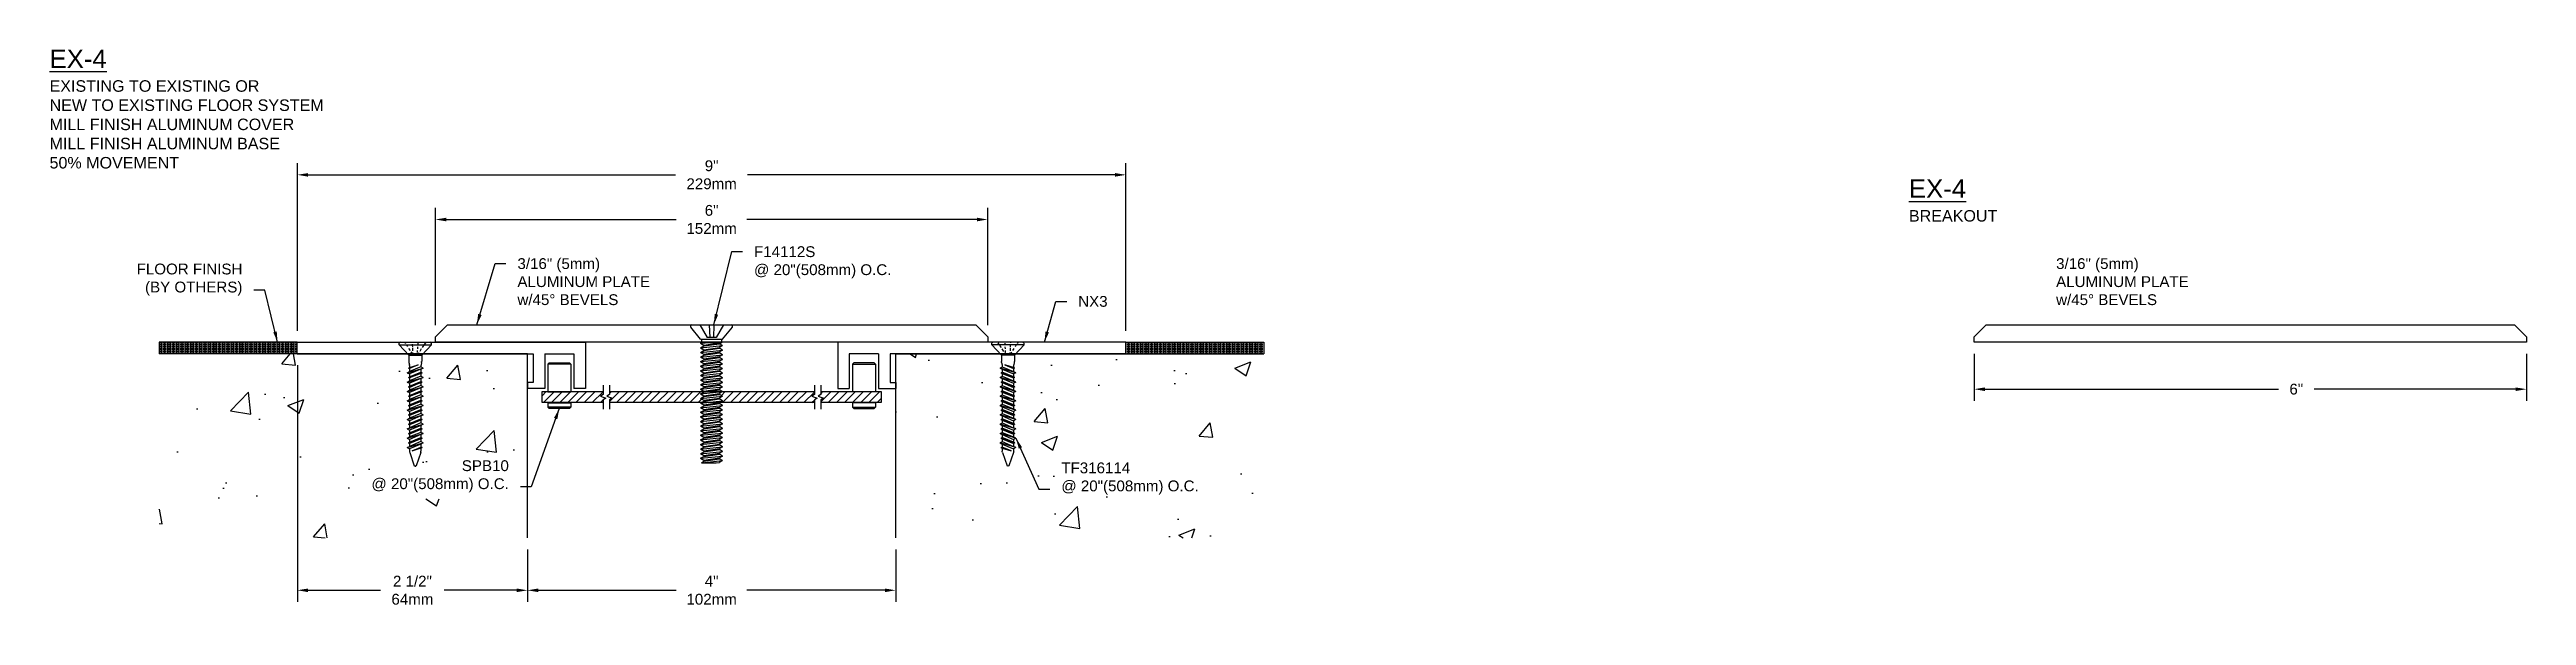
# Model space of a CAD drawing. Header units: inches. Extents: x -0.1 to 26.8, y 0.7 to 6.9.
import ezdxf

# ---------------------------------------------------------------- set-up
doc = ezdxf.new("R2010")
doc.units = ezdxf.units.IN
doc.header["$MEASUREMENT"] = 0
for name, color, linetype in [('Anchors', 4, 'Continuous'), ('Conditions', 1, 'Continuous'), ('Dimensions', 3, 'Continuous'), ('Metals', 7, 'Continuous'), ('Text', 2, 'Continuous')]:
    doc.layers.add(name, color=color, linetype=linetype)
doc.styles.add('Arial', font='arial.ttf')
doc.dimstyles.new('ARIAL', dxfattribs={"dimtxt": 0.1175, "dimasz": 0.1175, "dimexe": 0.125, "dimexo": 0.125, "dimgap": 0.125, "dimtad": 0, "dimtih": 1, "dimtoh": 1, "dimdec": 4, "dimzin": 0, "dimdsep": 46, "dimlunit": 4, "dimtxsty": 'Arial', "dimcen": 0.09, "dimadec": 0, "dimazin": 0, "dimtfac": 1, "dimtdec": 4, "dimtofl": 0, "dimtmove": 0, "dimatfit": 3, "dimfxl": 0, "dimfrac": 2, "dimtolj": 1, "dimtzin": 0, "dimarcsym": 0})

# ---------------------------------------------------------------- blocks, each defined once
blk = doc.blocks.new('nx3')
for p, q in [((0, 0.375), (0, 0.5)), ((0, 0.5), (3.13, 0.5)), ((0, 0.375), (2.562, 0.375)), ((2.562, 0.375), (2.562, 0.062)), ((2.687, 0.375), (2.687, 0)), ((2.687, 0.375), (3.005, 0.375)), ((3.005, 0.375), (3.005, 0)), ((3.13, 0.5), (3.13, 0)), ((2.5, 0.062), (2.5, 0)), ((2.562, 0.062), (2.5, 0.062)), ((2.687, 0), (2.5, 0)), ((3.13, 0), (3.005, 0))]:
    blk.add_line(p, q)
blk = doc.blocks.new('TF-316114')
for p, q in [((-0.163, 0), (0.163, 0)), ((-0.104, -0.013), (-0.113, 0)), ((-0.176, -0.029), (-0.175, -0.01)), ((-0.176, -0.029), (0.176, -0.029)), ((-0.176, -0.029), (-0.07, -0.141)), ((-0.082, -0.047), (-0.091, -0.032)), ((-0.074, -0.28), (0.032, -0.243)), ((-0.07, -0.141), (0.07, -0.141)), ((-0.07, -0.141), (-0.07, -0.208)), ((-0.053, -0.09), (-0.069, -0.066)), ((-0.069, -0.218), (-0.063, -0.244)), ((-0.062, -0.273), (0.032, -0.243)), ((0.032, -0.243), (-0.062, -0.286)), ((-0.062, -0.253), (-0.062, -0.273)), ((0.062, -0.267), (-0.062, -0.317)), ((-0.031, -0.125), (-0.044, -0.104)), ((-0.031, -0.005), (-0.031, 0)), ((-0.03, -0.026), (-0.03, -0.019)), ((-0.028, -0.051), (-0.029, -0.032)), ((-0.026, -0.091), (-0.028, -0.065)), ((-0.024, -0.126), (-0.025, -0.11)), ((-0.024, -0.135), (-0.011, -0.135)), ((-0.002, -0.135), (0.018, -0.135)), ((0.037, -0.115), (0.024, -0.135)), ((0.024, -0.135), (0.025, -0.125)), ((0.025, -0.11), (0.026, -0.09)), ((0.027, -0.07), (0.029, -0.048)), ((0.03, -0.026), (0.031, -0.008)), ((0.066, -0.071), (0.049, -0.098)), ((0.062, -0.253), (0.062, -0.267)), ((0.086, -0.28), (0.062, -0.267)), ((0.069, -0.218), (0.063, -0.244)), ((0.07, -0.141), (0.176, -0.029)), ((0.07, -0.141), (0.07, -0.208)), ((0.09, -0.035), (0.075, -0.058)), ((0.11, -0.005), (0.098, -0.022)), ((0.176, -0.029), (0.175, -0.01)), ((-0.086, -0.33), (0.086, -0.28)), ((-0.086, -0.33), (-0.062, -0.317)), ((-0.086, -0.33), (-0.062, -0.343)), ((-0.086, -0.432), (0.086, -0.381)), ((-0.086, -0.432), (-0.062, -0.419)), ((-0.086, -0.432), (-0.062, -0.445)), ((-0.086, -0.534), (0.086, -0.483)), ((-0.086, -0.534), (-0.062, -0.521)), ((-0.086, -0.534), (-0.062, -0.546)), ((-0.074, -0.28), (-0.062, -0.273)), ((-0.074, -0.28), (-0.062, -0.286)), ((-0.074, -0.381), (0.074, -0.33)), ((-0.074, -0.381), (-0.062, -0.375)), ((-0.074, -0.381), (-0.062, -0.387)), ((-0.074, -0.483), (0.074, -0.432)), ((-0.074, -0.483), (-0.062, -0.477)), ((-0.074, -0.483), (-0.062, -0.489)), ((-0.074, -0.584), (0.074, -0.534)), ((-0.062, -0.286), (-0.062, -0.317)), ((0.062, -0.293), (-0.062, -0.343)), ((-0.062, -0.375), (0.062, -0.324)), ((0.062, -0.337), (-0.062, -0.387)), ((-0.062, -0.343), (-0.062, -0.375)), ((0.062, -0.368), (-0.062, -0.419)), ((-0.062, -0.387), (-0.062, -0.419)), ((0.062, -0.394), (-0.062, -0.445)), ((-0.062, -0.477), (0.062, -0.426)), ((0.062, -0.438), (-0.062, -0.489)), ((-0.062, -0.445), (-0.062, -0.477)), ((0.062, -0.47), (-0.062, -0.521)), ((-0.062, -0.489), (-0.062, -0.521)), ((0.062, -0.496), (-0.062, -0.546)), ((-0.062, -0.578), (0.062, -0.527)), ((0.086, -0.28), (0.062, -0.293)), ((0.062, -0.293), (0.062, -0.324)), ((0.074, -0.33), (0.062, -0.324)), ((0.074, -0.33), (0.062, -0.337)), ((0.062, -0.337), (0.062, -0.368)), ((0.086, -0.381), (0.062, -0.368)), ((0.086, -0.381), (0.062, -0.394)), ((0.062, -0.394), (0.062, -0.426)), ((0.074, -0.432), (0.062, -0.426)), ((0.074, -0.432), (0.062, -0.438)), ((0.062, -0.438), (0.062, -0.47)), ((0.086, -0.483), (0.062, -0.47)), ((0.086, -0.483), (0.062, -0.496)), ((0.062, -0.496), (0.062, -0.527)), ((0.074, -0.534), (0.062, -0.527)), ((0.074, -0.534), (0.062, -0.54)), ((-0.086, -0.635), (0.086, -0.584)), ((-0.086, -0.635), (-0.062, -0.622)), ((-0.086, -0.635), (-0.062, -0.648)), ((-0.086, -0.737), (0.086, -0.686)), ((-0.086, -0.737), (-0.062, -0.724)), ((-0.086, -0.737), (-0.062, -0.75)), ((-0.086, -0.838), (0.086, -0.787)), ((-0.074, -0.584), (-0.062, -0.578)), ((-0.074, -0.584), (-0.062, -0.59)), ((-0.074, -0.686), (0.074, -0.635)), ((-0.074, -0.686), (-0.062, -0.68)), ((-0.074, -0.686), (-0.062, -0.692)), ((-0.074, -0.787), (0.074, -0.737)), ((-0.074, -0.787), (-0.062, -0.781)), ((-0.074, -0.787), (-0.062, -0.794)), ((0.062, -0.54), (-0.062, -0.59)), ((-0.062, -0.546), (-0.062, -0.578)), ((0.062, -0.571), (-0.062, -0.622)), ((-0.062, -0.59), (-0.062, -0.622)), ((0.062, -0.597), (-0.062, -0.648)), ((-0.062, -0.68), (0.062, -0.629)), ((0.062, -0.641), (-0.062, -0.692)), ((-0.062, -0.648), (-0.062, -0.68)), ((0.062, -0.673), (-0.062, -0.724)), ((-0.062, -0.692), (-0.062, -0.724)), ((0.062, -0.699), (-0.062, -0.75)), ((-0.062, -0.781), (0.062, -0.73)), ((0.062, -0.743), (-0.062, -0.794)), ((-0.062, -0.75), (-0.062, -0.781)), ((0.062, -0.774), (-0.062, -0.825)), ((-0.062, -0.794), (-0.062, -0.825)), ((0.062, -0.8), (-0.062, -0.851)), ((0.062, -0.54), (0.062, -0.571)), ((0.086, -0.584), (0.062, -0.571)), ((0.086, -0.584), (0.062, -0.597)), ((0.062, -0.597), (0.062, -0.629)), ((0.074, -0.635), (0.062, -0.629)), ((0.074, -0.635), (0.062, -0.641)), ((0.062, -0.641), (0.062, -0.673)), ((0.086, -0.686), (0.062, -0.673)), ((0.086, -0.686), (0.062, -0.699)), ((0.062, -0.699), (0.062, -0.73)), ((0.074, -0.737), (0.062, -0.73)), ((0.074, -0.737), (0.062, -0.743)), ((0.062, -0.743), (0.062, -0.774)), ((0.086, -0.787), (0.062, -0.774)), ((0.086, -0.787), (0.062, -0.8)), ((0.062, -0.8), (0.062, -0.832)), ((-0.086, -0.838), (-0.062, -0.825)), ((-0.086, -0.838), (-0.062, -0.851)), ((-0.086, -0.94), (0.086, -0.889)), ((-0.086, -0.94), (-0.062, -0.927)), ((-0.086, -0.94), (-0.062, -0.953)), ((-0.086, -1.041), (0.086, -0.991)), ((-0.086, -1.041), (-0.062, -1.028)), ((-0.086, -1.041), (-0.062, -1.054)), ((-0.074, -0.889), (0.074, -0.838)), ((-0.074, -0.889), (-0.062, -0.883)), ((-0.074, -0.889), (-0.062, -0.895)), ((-0.074, -0.991), (0.074, -0.94)), ((-0.074, -0.991), (-0.062, -0.984)), ((-0.074, -0.991), (-0.062, -0.997)), ((-0.074, -1.092), (0.074, -1.041)), ((-0.062, -0.883), (0.062, -0.832)), ((0.062, -0.844), (-0.062, -0.895)), ((-0.062, -0.851), (-0.062, -0.883)), ((0.062, -0.876), (-0.062, -0.927)), ((-0.062, -0.895), (-0.062, -0.927)), ((0.062, -0.902), (-0.062, -0.953)), ((-0.062, -0.984), (0.062, -0.934)), ((0.062, -0.946), (-0.062, -0.997)), ((-0.062, -0.953), (-0.062, -0.984)), ((0.062, -0.978), (-0.062, -1.028)), ((-0.062, -0.997), (-0.062, -1.028)), ((0.062, -1.003), (-0.062, -1.054)), ((-0.062, -1.086), (0.062, -1.035)), ((0.062, -1.047), (-0.062, -1.098)), ((-0.062, -1.054), (-0.062, -1.086)), ((0.074, -0.838), (0.062, -0.832)), ((0.074, -0.838), (0.062, -0.844)), ((0.062, -0.844), (0.062, -0.876)), ((0.086, -0.889), (0.062, -0.876)), ((0.086, -0.889), (0.062, -0.902)), ((0.062, -0.902), (0.062, -0.934)), ((0.074, -0.94), (0.062, -0.934)), ((0.074, -0.94), (0.062, -0.946)), ((0.062, -0.946), (0.062, -0.978)), ((0.086, -0.991), (0.062, -0.978)), ((0.086, -0.991), (0.062, -1.003)), ((0.062, -1.003), (0.062, -1.035)), ((0.074, -1.041), (0.062, -1.035)), ((0.074, -1.041), (0.062, -1.047)), ((0.062, -1.047), (0.062, -1.079)), ((-0.086, -1.143), (0.086, -1.092)), ((-0.086, -1.143), (-0.062, -1.13)), ((-0.086, -1.143), (-0.062, -1.156)), ((-0.074, -1.092), (-0.062, -1.086)), ((-0.074, -1.092), (-0.062, -1.098)), ((0.062, -1.079), (-0.062, -1.13)), ((-0.062, -1.098), (-0.062, -1.13)), ((0.062, -1.105), (-0.062, -1.156)), ((-0.062, -1.156), (-0.062, -1.182)), ((-0.06, -1.197), (-0.01, -1.34)), ((-0.034, -1.18), (0.062, -1.137)), ((-0.034, -1.18), (0.074, -1.143)), ((0.062, -1.149), (-0.034, -1.18)), ((0.06, -1.197), (0.01, -1.34)), ((0.086, -1.092), (0.062, -1.079)), ((0.086, -1.092), (0.062, -1.105)), ((0.062, -1.105), (0.062, -1.137)), ((0.074, -1.143), (0.062, -1.137)), ((0.074, -1.143), (0.062, -1.149)), ((0.062, -1.149), (0.062, -1.182))]:
    blk.add_line(p, q)
for centre, radius, start, end in [((-0.163, -0.011), 0.0112, 90, 175), ((-0.023, -0.208), 0.0465, 180, 191.9357), ((-0.109, -0.253), 0.0465, 0, 11.9357), ((0.109, -0.253), 0.0465, 168.0643, 180), ((0.023, -0.208), 0.0465, 348.0643, 0), ((0.163, -0.011), 0.0112, 5, 90), ((-0.016, -1.182), 0.0465, 180, 199.3058), ((0, -1.335), 0.0106, 204.1001, 335.8999), ((0.016, -1.182), 0.0465, 340.6942, 0)]:
    blk.add_arc(centre, radius, start, end)
blk = doc.blocks.new('TF316114')
blk.add_blockref('TF-316114', (0, 0))
blk = doc.blocks.new('F14112S')
for p, q in [((-0.214, 0), (0.214, 0)), ((-0.128, 0), (-0.047, -0.137)), ((-0.025, 0), (-0.02, -0.137)), ((0.025, 0), (0.02, -0.137)), ((0.128, 0), (0.048, -0.137)), ((-0.119, -0.155), (-0.226, -0.024)), ((-0.119, -0.155), (0.119, -0.155)), ((-0.119, -0.2), (-0.108, -0.195)), ((-0.119, -0.2), (-0.068, -0.195)), ((-0.119, -0.2), (-0.085, -0.22)), ((-0.119, -0.25), (0.119, -0.225)), ((-0.119, -0.25), (-0.085, -0.23)), ((-0.119, -0.25), (-0.085, -0.27)), ((-0.108, -0.155), (-0.108, -0.195)), ((0.108, -0.195), (-0.108, -0.195)), ((-0.085, -0.22), (0.085, -0.195)), ((-0.085, -0.23), (0.085, -0.205)), ((-0.085, -0.22), (-0.085, -0.23)), ((-0.085, -0.27), (0.085, -0.245)), ((-0.085, -0.28), (0.085, -0.255)), ((0.048, -0.137), (-0.047, -0.137)), ((0.108, -0.195), (0.085, -0.205)), ((0.119, -0.225), (0.085, -0.205)), ((0.119, -0.225), (0.085, -0.245)), ((0.085, -0.245), (0.085, -0.255)), ((0.119, -0.275), (0.085, -0.255)), ((0.108, -0.155), (0.108, -0.195)), ((0.119, -0.155), (0.226, -0.024)), ((-0.119, -0.3), (0.119, -0.275)), ((-0.119, -0.3), (-0.085, -0.28)), ((-0.119, -0.3), (-0.085, -0.32)), ((-0.119, -0.35), (0.119, -0.325)), ((-0.119, -0.35), (-0.085, -0.33)), ((-0.119, -0.35), (-0.085, -0.37)), ((-0.119, -0.4), (0.119, -0.375)), ((-0.119, -0.4), (-0.085, -0.38)), ((-0.119, -0.4), (-0.085, -0.42)), ((-0.119, -0.45), (0.119, -0.425)), ((-0.119, -0.45), (-0.085, -0.43)), ((-0.119, -0.45), (-0.085, -0.47)), ((-0.119, -0.5), (0.119, -0.475)), ((-0.119, -0.5), (-0.085, -0.48)), ((-0.119, -0.5), (-0.085, -0.52)), ((-0.119, -0.55), (0.119, -0.525)), ((-0.119, -0.55), (-0.085, -0.53)), ((-0.085, -0.27), (-0.085, -0.28)), ((-0.085, -0.32), (0.085, -0.295)), ((-0.085, -0.33), (0.085, -0.305)), ((-0.085, -0.32), (-0.085, -0.33)), ((-0.085, -0.37), (0.085, -0.345)), ((-0.085, -0.38), (0.085, -0.355)), ((-0.085, -0.37), (-0.085, -0.38)), ((-0.085, -0.42), (0.085, -0.395)), ((-0.085, -0.43), (0.085, -0.405)), ((-0.085, -0.42), (-0.085, -0.43)), ((-0.085, -0.47), (0.085, -0.445)), ((-0.085, -0.48), (0.085, -0.455)), ((-0.085, -0.47), (-0.085, -0.48)), ((-0.085, -0.52), (0.085, -0.495)), ((-0.085, -0.53), (0.085, -0.505)), ((-0.085, -0.52), (-0.085, -0.53)), ((0.119, -0.275), (0.085, -0.295)), ((0.085, -0.295), (0.085, -0.305)), ((0.119, -0.325), (0.085, -0.305)), ((0.119, -0.325), (0.085, -0.345)), ((0.085, -0.345), (0.085, -0.355)), ((0.119, -0.375), (0.085, -0.355)), ((0.119, -0.375), (0.085, -0.395)), ((0.085, -0.395), (0.085, -0.405)), ((0.119, -0.425), (0.085, -0.405)), ((0.119, -0.425), (0.085, -0.445)), ((0.085, -0.445), (0.085, -0.455)), ((0.119, -0.475), (0.085, -0.455)), ((0.119, -0.475), (0.085, -0.495)), ((0.085, -0.495), (0.085, -0.505)), ((0.119, -0.525), (0.085, -0.505)), ((0.119, -0.525), (0.085, -0.545)), ((-0.119, -0.55), (-0.085, -0.57)), ((-0.119, -0.6), (0.119, -0.575)), ((-0.119, -0.6), (-0.085, -0.58)), ((-0.119, -0.6), (-0.085, -0.62)), ((-0.119, -0.65), (0.119, -0.625)), ((-0.119, -0.65), (-0.085, -0.63)), ((-0.119, -0.65), (-0.085, -0.67)), ((-0.119, -0.7), (0.119, -0.675)), ((-0.119, -0.7), (-0.085, -0.68)), ((-0.119, -0.7), (-0.085, -0.72)), ((-0.119, -0.75), (0.119, -0.725)), ((-0.119, -0.75), (-0.085, -0.73)), ((-0.119, -0.75), (-0.085, -0.77)), ((-0.119, -0.8), (0.119, -0.775)), ((-0.119, -0.8), (-0.085, -0.78)), ((-0.119, -0.8), (-0.085, -0.82)), ((-0.085, -0.57), (0.085, -0.545)), ((-0.085, -0.58), (0.085, -0.555)), ((-0.085, -0.57), (-0.085, -0.58)), ((-0.085, -0.62), (0.085, -0.595)), ((-0.085, -0.63), (0.085, -0.605)), ((-0.085, -0.62), (-0.085, -0.63)), ((-0.085, -0.67), (0.085, -0.645)), ((-0.085, -0.68), (0.085, -0.655)), ((-0.085, -0.67), (-0.085, -0.68)), ((-0.085, -0.72), (0.085, -0.695)), ((-0.085, -0.73), (0.085, -0.705)), ((-0.085, -0.72), (-0.085, -0.73)), ((-0.085, -0.77), (0.085, -0.745)), ((-0.085, -0.78), (0.085, -0.755)), ((-0.085, -0.77), (-0.085, -0.78)), ((-0.085, -0.82), (0.085, -0.795)), ((-0.085, -0.83), (0.085, -0.805)), ((0.085, -0.545), (0.085, -0.555)), ((0.119, -0.575), (0.085, -0.555)), ((0.119, -0.575), (0.085, -0.595)), ((0.085, -0.595), (0.085, -0.605)), ((0.119, -0.625), (0.085, -0.605)), ((0.119, -0.625), (0.085, -0.645)), ((0.085, -0.645), (0.085, -0.655)), ((0.119, -0.675), (0.085, -0.655)), ((0.119, -0.675), (0.085, -0.695)), ((0.085, -0.695), (0.085, -0.705)), ((0.119, -0.725), (0.085, -0.705)), ((0.119, -0.725), (0.085, -0.745)), ((0.085, -0.745), (0.085, -0.755)), ((0.119, -0.775), (0.085, -0.755)), ((0.119, -0.775), (0.085, -0.795)), ((0.085, -0.795), (0.085, -0.805)), ((0.119, -0.825), (0.085, -0.805)), ((-0.119, -0.85), (0.119, -0.825)), ((-0.119, -0.85), (-0.085, -0.83)), ((-0.119, -0.85), (-0.085, -0.87)), ((-0.119, -0.9), (0.119, -0.875)), ((-0.119, -0.9), (-0.085, -0.88)), ((-0.119, -0.9), (-0.085, -0.92)), ((-0.119, -0.95), (0.119, -0.925)), ((-0.119, -0.95), (-0.085, -0.93)), ((-0.119, -0.95), (-0.085, -0.97)), ((-0.119, -1), (0.119, -0.975)), ((-0.119, -1), (-0.085, -0.98)), ((-0.119, -1), (-0.085, -1.02)), ((-0.119, -1.05), (0.119, -1.025)), ((-0.119, -1.05), (-0.085, -1.03)), ((-0.119, -1.05), (-0.085, -1.07)), ((-0.119, -1.1), (0.119, -1.075)), ((-0.085, -0.82), (-0.085, -0.83)), ((-0.085, -0.87), (0.085, -0.845)), ((-0.085, -0.88), (0.085, -0.855)), ((-0.085, -0.87), (-0.085, -0.88)), ((-0.085, -0.92), (0.085, -0.895)), ((-0.085, -0.93), (0.085, -0.905)), ((-0.085, -0.92), (-0.085, -0.93)), ((-0.085, -0.97), (0.085, -0.945)), ((-0.085, -0.98), (0.085, -0.955)), ((-0.085, -0.97), (-0.085, -0.98)), ((-0.085, -1.02), (0.085, -0.995)), ((-0.085, -1.03), (0.085, -1.005)), ((-0.085, -1.02), (-0.085, -1.03)), ((-0.085, -1.07), (0.085, -1.045)), ((-0.085, -1.08), (0.085, -1.055)), ((-0.085, -1.07), (-0.085, -1.08)), ((0.119, -0.825), (0.085, -0.845)), ((0.085, -0.845), (0.085, -0.855)), ((0.119, -0.875), (0.085, -0.855)), ((0.119, -0.875), (0.085, -0.895)), ((0.085, -0.895), (0.085, -0.905)), ((0.119, -0.925), (0.085, -0.905)), ((0.119, -0.925), (0.085, -0.945)), ((0.085, -0.945), (0.085, -0.955)), ((0.119, -0.975), (0.085, -0.955)), ((0.119, -0.975), (0.085, -0.995)), ((0.085, -0.995), (0.085, -1.005)), ((0.119, -1.025), (0.085, -1.005)), ((0.119, -1.025), (0.085, -1.045)), ((0.085, -1.045), (0.085, -1.055)), ((0.119, -1.075), (0.085, -1.055)), ((0.119, -1.075), (0.085, -1.095)), ((-0.119, -1.1), (-0.085, -1.08)), ((-0.119, -1.1), (-0.085, -1.12)), ((-0.119, -1.15), (0.119, -1.125)), ((-0.119, -1.15), (-0.085, -1.13)), ((-0.119, -1.15), (-0.085, -1.17)), ((-0.119, -1.2), (0.119, -1.175)), ((-0.119, -1.2), (-0.085, -1.18)), ((-0.119, -1.2), (-0.085, -1.22)), ((-0.119, -1.25), (0.119, -1.225)), ((-0.119, -1.25), (-0.085, -1.23)), ((-0.119, -1.25), (-0.085, -1.27)), ((-0.119, -1.3), (0.119, -1.275)), ((-0.119, -1.3), (-0.085, -1.28)), ((-0.119, -1.3), (-0.085, -1.32)), ((-0.119, -1.35), (0.119, -1.325)), ((-0.119, -1.35), (-0.085, -1.33)), ((-0.085, -1.12), (0.085, -1.095)), ((-0.085, -1.13), (0.085, -1.105)), ((-0.085, -1.12), (-0.085, -1.13)), ((-0.085, -1.17), (0.085, -1.145)), ((-0.085, -1.18), (0.085, -1.155)), ((-0.085, -1.17), (-0.085, -1.18)), ((-0.085, -1.22), (0.085, -1.195)), ((-0.085, -1.23), (0.085, -1.205)), ((-0.085, -1.22), (-0.085, -1.23)), ((-0.085, -1.27), (0.085, -1.245)), ((-0.085, -1.28), (0.085, -1.255)), ((-0.085, -1.27), (-0.085, -1.28)), ((-0.085, -1.32), (0.085, -1.295)), ((-0.085, -1.33), (0.085, -1.305)), ((-0.085, -1.32), (-0.085, -1.33)), ((-0.085, -1.37), (0.085, -1.345)), ((0.085, -1.095), (0.085, -1.105)), ((0.119, -1.125), (0.085, -1.105)), ((0.119, -1.125), (0.085, -1.145)), ((0.085, -1.145), (0.085, -1.155)), ((0.119, -1.175), (0.085, -1.155)), ((0.119, -1.175), (0.085, -1.195)), ((0.085, -1.195), (0.085, -1.205)), ((0.119, -1.225), (0.085, -1.205)), ((0.119, -1.225), (0.085, -1.245)), ((0.085, -1.245), (0.085, -1.255)), ((0.119, -1.275), (0.085, -1.255)), ((0.119, -1.275), (0.085, -1.295)), ((0.085, -1.295), (0.085, -1.305)), ((0.119, -1.325), (0.085, -1.305)), ((0.119, -1.325), (0.085, -1.345)), ((0.085, -1.345), (0.085, -1.355)), ((-0.119, -1.35), (-0.085, -1.37)), ((-0.119, -1.4), (0.119, -1.375)), ((-0.119, -1.4), (-0.085, -1.38)), ((-0.119, -1.4), (-0.085, -1.42)), ((-0.119, -1.45), (0.119, -1.425)), ((-0.119, -1.45), (-0.085, -1.43)), ((-0.119, -1.45), (-0.085, -1.47)), ((-0.11, -1.5), (0.119, -1.475)), ((-0.11, -1.5), (-0.085, -1.48)), ((-0.11, -1.5), (0.048, -1.5)), ((-0.085, -1.38), (0.085, -1.355)), ((-0.085, -1.37), (-0.085, -1.38)), ((-0.085, -1.42), (0.085, -1.395)), ((-0.085, -1.43), (0.085, -1.405)), ((-0.085, -1.42), (-0.085, -1.43)), ((-0.085, -1.47), (0.085, -1.445)), ((-0.085, -1.48), (0.085, -1.455)), ((-0.085, -1.47), (-0.085, -1.48)), ((0.048, -1.5), (0.085, -1.495)), ((0.119, -1.375), (0.085, -1.355)), ((0.119, -1.375), (0.085, -1.395)), ((0.085, -1.395), (0.085, -1.405)), ((0.119, -1.425), (0.085, -1.405)), ((0.119, -1.425), (0.085, -1.445)), ((0.085, -1.445), (0.085, -1.455)), ((0.119, -1.475), (0.085, -1.455)), ((0.119, -1.475), (0.085, -1.495))]:
    blk.add_line(p, q)
for centre, start, end in [((-0.214, -0.015), 90, 219.032), ((0.214, -0.015), 320.968, 90)]:
    blk.add_arc(centre, 0.015, start, end)
blk = doc.blocks.new('*D5')
at = {"layer": 'Defpoints', "color": 0}
for p in [(5.064, 1.557), (9.064, 1.557), (9.064, 0.989)]:
    blk.add_point(p, dxfattribs=at)
at = {"layer": 'Dimensions', "color": 0, "lineweight": -2}
for p, q in [((5.064, 1.432), (5.064, 0.864)), ((9.064, 1.432), (9.064, 0.864)), ((5.181, 0.989), (6.679, 0.989)), ((8.946, 0.989), (7.448, 0.989))]:
    blk.add_line(p, q, dxfattribs=at)
at = {"layer": 'Dimensions', "color": 0}
for points in [[(5.181, 1.008), (5.181, 0.969), (5.064, 0.989)], [(8.946, 1.008), (8.946, 0.969), (9.064, 0.989)]]:
    blk.add_solid(points, dxfattribs=at)
at = {"layer": 'Dimensions', "color": 0, "insert": (7.064, 0.989), "char_height": 0.1175, "attachment_point": 5, "style": 'Arial'}
blk.add_mtext('\\A1;4"\\P102mm', dxfattribs=at)
blk = doc.blocks.new('*D6')
at = {"layer": 'Defpoints', "color": 0}
for p in [(2.564, 3.557), (5.064, 1.557), (2.564, 0.989)]:
    blk.add_point(p, dxfattribs=at)
at = {"layer": 'Dimensions', "color": 0, "lineweight": -2}
for p, q in [((2.564, 3.432), (2.564, 0.864)), ((5.064, 1.432), (5.064, 0.864)), ((2.681, 0.989), (3.469, 0.989)), ((4.946, 0.989), (4.158, 0.989))]:
    blk.add_line(p, q, dxfattribs=at)
at = {"layer": 'Dimensions', "color": 0}
for points in [[(2.681, 1.008), (2.681, 0.969), (2.564, 0.989)], [(4.946, 1.008), (4.946, 0.969), (5.064, 0.989)]]:
    blk.add_solid(points, dxfattribs=at)
at = {"layer": 'Dimensions', "color": 0, "insert": (3.814, 0.989), "char_height": 0.1175, "attachment_point": 5, "style": 'Arial'}
blk.add_mtext('\\A1;2 1/2"\\P64mm', dxfattribs=at)
blk = doc.blocks.new('*D7')
at = {"layer": 'Defpoints', "color": 0}
for p in [(10.064, 5.016), (4.064, 3.742), (10.064, 3.742)]:
    blk.add_point(p, dxfattribs=at)
at = {"layer": 'Dimensions', "color": 0, "lineweight": -2}
for p, q in [((4.064, 3.867), (4.064, 5.141)), ((10.064, 3.867), (10.064, 5.141)), ((4.181, 5.016), (6.679, 5.016)), ((9.946, 5.016), (7.448, 5.016))]:
    blk.add_line(p, q, dxfattribs=at)
at = {"layer": 'Dimensions', "color": 0}
for points in [[(4.181, 5.035), (4.181, 4.996), (4.064, 5.016)], [(9.946, 5.035), (9.946, 4.996), (10.064, 5.016)]]:
    blk.add_solid(points, dxfattribs=at)
at = {"layer": 'Dimensions', "color": 0, "insert": (7.064, 5.016), "char_height": 0.1175, "attachment_point": 5, "style": 'Arial'}
blk.add_mtext('\\A1;6"\\P152mm', dxfattribs=at)
blk = doc.blocks.new('*D8')
at = {"layer": 'Defpoints', "color": 0}
for p in [(11.564, 5.501), (2.564, 3.682), (11.564, 3.682)]:
    blk.add_point(p, dxfattribs=at)
at = {"layer": 'Dimensions', "color": 0, "lineweight": -2}
for p, q in [((2.564, 3.807), (2.564, 5.626)), ((2.681, 5.501), (6.673, 5.501)), ((11.446, 5.501), (7.455, 5.501)), ((11.564, 3.807), (11.564, 5.626))]:
    blk.add_line(p, q, dxfattribs=at)
at = {"layer": 'Dimensions', "color": 0}
for points in [[(2.681, 5.52), (2.681, 5.481), (2.564, 5.501)], [(11.446, 5.52), (11.446, 5.481), (11.564, 5.501)]]:
    blk.add_solid(points, dxfattribs=at)
at = {"layer": 'Dimensions', "color": 0, "insert": (7.064, 5.501), "char_height": 0.1175, "attachment_point": 5, "style": 'Arial'}
blk.add_mtext('\\A1;9"\\P229mm', dxfattribs=at)
blk = doc.blocks.new('PIN')
for p, q in [((-0.16, 0.17), (-0.145, 0.185)), ((-0.16, 0.17), (0.09, 0.17)), ((-0.16, 0.17), (-0.16, -0.128)), ((0.075, 0.185), (-0.145, 0.185)), ((0.075, 0.185), (0.09, 0.17)), ((0.09, 0.17), (0.09, -0.128)), ((0.09, -0.128), (-0.16, -0.128)), ((0.09, -0.248), (-0.16, -0.248)), ((-0.16, -0.248), (-0.16, -0.295)), ((0.09, -0.248), (0.09, -0.295)), ((-0.16, -0.295), (0.09, -0.295)), ((-0.16, -0.295), (-0.145, -0.31)), ((-0.145, -0.31), (0.075, -0.31)), ((0.09, -0.295), (0.075, -0.31))]:
    blk.add_line(p, q)
blk = doc.blocks.new('SPB10')
h = blk.add_hatch()
h.set_pattern_fill('ANSI31', color=256, scale=0.5, style=0)
h.paths.add_polyline_path([(5.222, 3.147), (5.222, 3.027), (5.886, 3.027), (5.886, 3.057), (5.915, 3.076), (5.857, 3.098), (5.886, 3.117), (5.886, 3.147)])
h.paths.add_polyline_path([(5.956, 3.147), (5.956, 3.117), (5.927, 3.098), (5.985, 3.076), (5.956, 3.057), (5.956, 3.027), (6.953, 3.027), (6.979, 3.042), (6.979, 3.052), (6.945, 3.072), (6.979, 3.092), (6.979, 3.102), (6.945, 3.122), (6.979, 3.142), (6.979, 3.147)])
h.paths.add_polyline_path([(7.182, 3.147), (7.149, 3.127), (7.149, 3.117), (7.183, 3.097), (7.149, 3.077), (7.149, 3.067), (7.183, 3.047), (7.149, 3.027), (7.149, 3.027), (8.18, 3.027), (8.18, 3.057), (8.209, 3.076), (8.151, 3.098), (8.18, 3.117), (8.18, 3.147)])
h.paths.add_polyline_path([(8.905, 3.027), (8.905, 3.147), (8.25, 3.147), (8.25, 3.117), (8.221, 3.098), (8.279, 3.076), (8.25, 3.057), (8.25, 3.027)])
for points in [[(5.886, 3.027), (5.222, 3.027), (5.222, 3.147), (5.886, 3.147)], [(5.886, 3.217), (5.886, 3.117), (5.857, 3.098), (5.915, 3.076), (5.886, 3.057), (5.886, 2.957)], [(5.956, 3.217), (5.956, 3.117), (5.927, 3.098), (5.985, 3.076), (5.956, 3.057), (5.956, 2.957)], [(5.956, 3.147), (8.18, 3.147)], [(8.18, 3.027), (5.956, 3.027)], [(8.18, 3.217), (8.18, 3.117), (8.151, 3.098), (8.209, 3.076), (8.18, 3.057), (8.18, 2.957)], [(8.25, 3.217), (8.25, 3.117), (8.221, 3.098), (8.279, 3.076), (8.25, 3.057), (8.25, 2.957)], [(8.25, 3.147), (8.905, 3.147), (8.905, 3.027), (8.25, 3.027)]]:
    blk.add_lwpolyline(points)
at = {"xscale": -1}
blk.add_blockref('PIN', (5.374, 3.274), dxfattribs=at)
blk.add_blockref('PIN', (8.753, 3.274))
blk = doc.blocks.new('*D13')
at = {"layer": 'Defpoints', "color": 0}
for p in [(20.777, 3.682), (26.777, 3.682), (26.777, 3.173)]:
    blk.add_point(p, dxfattribs=at)
at = {"layer": 'Dimensions', "color": 0, "lineweight": -2}
for p, q in [((20.777, 3.557), (20.777, 3.048)), ((26.777, 3.557), (26.777, 3.048)), ((20.895, 3.173), (24.084, 3.173)), ((26.66, 3.173), (24.47, 3.173))]:
    blk.add_line(p, q, dxfattribs=at)
at = {"layer": 'Dimensions', "color": 0}
for points in [[(20.895, 3.192), (20.895, 3.153), (20.777, 3.173)], [(26.66, 3.192), (26.66, 3.153), (26.777, 3.173)]]:
    blk.add_solid(points, dxfattribs=at)
at = {"layer": 'Dimensions', "color": 0, "insert": (24.277, 3.173), "char_height": 0.1175, "attachment_point": 5, "style": 'Arial'}
blk.add_mtext('\\A1;6"', dxfattribs=at)

msp = doc.modelspace()

# ---------------------------------------------------------------- hatches: boundary and pattern name
at = {"layer": 'Conditions'}
h = msp.add_hatch(dxfattribs=at)
h.set_pattern_fill('ANSI33', color=256, scale=0.125, angle=45, style=0)
h.set_pattern_definition([(90, (-0.5, 0), (-0.03125, 7e-18), []), (90, (-0.484375, 0.015625), (-0.03125, 7e-18), [0.015625, -0.0078125])])
h.paths.add_polyline_path([(2.56366, 3.682), (1.06366, 3.682), (1.06366, 3.55721), (2.56366, 3.55721)])
h = msp.add_hatch(dxfattribs=at)
h.set_pattern_fill('AR-CONC', color=256, scale=0.25, style=0)
h.set_pattern_definition([(50, (-0.5, 0), (1.79315, -0.15688), [0.1875, -2.0625]), (355, (-0.5, 0), (-0.3469, 1.8805), [0.15, -1.65]), (100.45, (-0.3506, -0.013), (1.44627, 1.7236), [0.15935, -1.75286]), (46.184, (-0.5, 0.5), (2.6681, -0.4138), [0.28125, -3.09375]), (96.636, (-0.2777, 0.4655), (2.3367, 2.4353), [0.239, -2.6293]), (351.184, (-0.5, 0.5), (2.3367, 2.4353), [0.225, -2.475]), (21, (-0.25, 0.375), (1.49227, -1.00655), [0.1875, -2.0625]), (326, (-0.25, 0.375), (0.6083, 1.8129), [0.15, -1.65]), (71.45, (-0.1256, 0.2911), (2.10056, 0.80633), [0.15935, -1.75286]), (37.5, (-0.5, 0), (0.0304, 0.832235), [0, -1.63, 0, -1.675, 0, -1.65625]), (7.5, (-0.5, 0), (0.65767, 0.98603), [0, -0.955, 0, -1.5925, 0, -0.63125]), (327.5, (-1.0575, 0), (1.334556, -0.05639), [0, -0.625, 0, -1.95, 0, -2.5875]), (317.5, (-1.3075, 0), (1.45797, 0.25026), [0, -0.8125, 0, -1.295, 0, -1.8375])])
h.paths.add_polyline_path([(3.75841, 2.84382), (3.78241, 2.85674), (3.78241, 2.88844), (3.77097, 2.8946), (3.78241, 2.90076), (3.78241, 2.93246), (3.75841, 2.94538), (3.78241, 2.9583), (3.78241, 2.99), (3.77097, 2.99616), (3.78241, 3.00232), (3.78241, 3.03402), (3.75841, 3.04694), (3.78241, 3.05987), (3.78241, 3.09156), (3.77097, 3.09772), (3.78241, 3.10389), (3.78241, 3.13558), (3.75841, 3.1485), (3.78241, 3.16143), (3.78241, 3.19312), (3.77097, 3.19929), (3.78241, 3.20545), (3.78241, 3.23714), (3.75841, 3.25007), (3.78241, 3.26299), (3.78241, 3.29469), (3.77097, 3.30085), (3.78241, 3.30701), (3.78241, 3.33871), (3.75841, 3.35163), (3.78241, 3.36455), (3.78241, 3.39625), (3.77097, 3.40241), (3.78241, 3.40857), (3.78241, 3.42871, 0.05212645), (3.7814, 3.43832), (3.77491, 3.46905), (3.77491, 3.541), (3.75976, 3.557), (2.56366, 3.557), (1.06366, 3.557), (1.06366, 1.55721), (5.06366, 1.55721), (5.06366, 3.557), (3.92956, 3.557), (3.91441, 3.541), (3.91441, 3.46905), (3.90792, 3.43832, 0.05212645), (3.90691, 3.42871), (3.90691, 3.41534), (3.93091, 3.40241), (3.90691, 3.38949), (3.90691, 3.35779), (3.91835, 3.35163), (3.90691, 3.34547), (3.90691, 3.31377), (3.93091, 3.30085), (3.90691, 3.28792), (3.90691, 3.25623), (3.91835, 3.25007), (3.90691, 3.2439), (3.90691, 3.21221), (3.93091, 3.19929), (3.90691, 3.18636), (3.90691, 3.15467), (3.91835, 3.1485), (3.90691, 3.14234), (3.90691, 3.11065), (3.93091, 3.09772), (3.90691, 3.0848), (3.90691, 3.05311), (3.91835, 3.04694), (3.90691, 3.04078), (3.90691, 3.00909), (3.93091, 2.99616), (3.90691, 2.98324), (3.90691, 2.95154), (3.91835, 2.94538), (3.90691, 2.93922), (3.90691, 2.90752), (3.93091, 2.8946), (3.90691, 2.88167), (3.90691, 2.84998), (3.91835, 2.84382), (3.90691, 2.83765), (3.90691, 2.80596), (3.93091, 2.79304), (3.90691, 2.78011), (3.90691, 2.74842), (3.91835, 2.74225), (3.90691, 2.73609), (3.90691, 2.7044), (3.93091, 2.69147), (3.90691, 2.67855), (3.90691, 2.64686), (3.91835, 2.64069), (3.90691, 2.63453), (3.90691, 2.60284), (3.93091, 2.58991), (3.90691, 2.57699), (3.90691, 2.54529), (3.91835, 2.53913), (3.90691, 2.53297), (3.90691, 2.49243), (3.85488, 2.34392, -0.77412328), (3.83444, 2.34392), (3.78241, 2.49243), (3.78241, 2.52621), (3.75841, 2.53913), (3.78241, 2.55205), (3.78241, 2.58375), (3.77097, 2.58991), (3.78241, 2.59607), (3.78241, 2.62777), (3.75841, 2.64069), (3.78241, 2.65362), (3.78241, 2.68531), (3.77097, 2.69147), (3.78241, 2.69764), (3.78241, 2.72933), (3.75841, 2.74225), (3.78241, 2.75518), (3.78241, 2.78687), (3.77097, 2.79304), (3.78241, 2.7992), (3.78241, 2.83089)])
h.paths.add_polyline_path([(3.43856, 2.27668), (4.50443, 2.27668), (4.50443, 2.44651), (4.99875, 2.44651), (4.99875, 1.98335), (3.43856, 1.98335)], flags=16)
h.paths.add_polyline_path([(3.44813, 2.43376), (4.97652, 2.43376), (4.97652, 2.02296), (3.44813, 2.02296)], flags=24)
h = msp.add_hatch(dxfattribs=at)
h.set_pattern_fill('AR-CONC', color=256, scale=0.25, style=0)
h.set_pattern_definition([(50, (0.5, 0), (1.79315, -0.15688), [0.1875, -2.0625]), (355, (0.5, 0), (-0.34688, 1.88048), [0.15, -1.65]), (100.451, (0.6494, -0.013), (1.44627, 1.7236), [0.15935, -1.75286]), (46.184, (0.5, 0.5), (2.6681, -0.4138), [0.28125, -3.09375]), (96.636, (0.7223, 0.4655), (2.33666, 2.4353), [0.23903, -2.6293]), (351.184, (0.5, 0.5), (2.33665, 2.4353), [0.225, -2.475]), (21, (0.75, 0.375), (1.49227, -1.00655), [0.1875, -2.0625]), (326, (0.75, 0.375), (0.6083, 1.81288), [0.15, -1.65]), (71.451, (0.8744, 0.2911), (2.10056, 0.80633), [0.15935, -1.75286]), (37.5, (0.5, 0), (0.0304, 0.832235), [0, -1.63, 0, -1.675, 0, -1.65625]), (7.5, (0.5, 0), (0.657674, 0.98603), [0, -0.955, 0, -1.5925, 0, -0.63125]), (327.5, (-0.0575, 0), (1.334556, -0.056387), [0, -0.625, 0, -1.95, 0, -2.5875]), (317.5, (-0.3075, 0), (1.45797, 0.25026), [0, -0.8125, 0, -1.295, 0, -1.8375])])
h.paths.add_polyline_path([(10.36756, 3.557), (10.35241, 3.541), (10.35241, 3.46905), (10.34592, 3.43832, 0.05212645), (10.34491, 3.42871), (10.34491, 3.40857), (10.35635, 3.40241), (10.34491, 3.39625), (10.34491, 3.36455), (10.36891, 3.35163), (10.34491, 3.33871), (10.34491, 3.30701), (10.35635, 3.30085), (10.34491, 3.29469), (10.34491, 3.26299), (10.36891, 3.25007), (10.34491, 3.23714), (10.34491, 3.20545), (10.35635, 3.19929), (10.34491, 3.19312), (10.34491, 3.16143), (10.36891, 3.1485), (10.34491, 3.13558), (10.34491, 3.10389), (10.35635, 3.09772), (10.34491, 3.09156), (10.34491, 3.05987), (10.36891, 3.04694), (10.34491, 3.03402), (10.34491, 3.00232), (10.35635, 2.99616), (10.34491, 2.99), (10.34491, 2.9583), (10.36891, 2.94538), (10.34491, 2.93246), (10.34491, 2.90076), (10.35635, 2.8946), (10.34491, 2.88844), (10.34491, 2.85674), (10.36891, 2.84382), (10.34491, 2.83089), (10.34491, 2.7992), (10.35635, 2.79304), (10.34491, 2.78687), (10.34491, 2.75518), (10.36891, 2.74225), (10.34491, 2.72933), (10.34491, 2.69764), (10.35635, 2.69147), (10.34491, 2.68531), (10.34491, 2.65362), (10.36891, 2.64069), (10.34491, 2.62777), (10.34491, 2.59607), (10.35635, 2.58991), (10.34491, 2.58375), (10.34491, 2.55205), (10.36891, 2.53913), (10.34491, 2.52621), (10.34491, 2.49243), (10.29288, 2.34392, -0.77412328), (10.27244, 2.34392), (10.22041, 2.49243), (10.22041, 2.53297), (10.20897, 2.53913), (10.22041, 2.54529), (10.22041, 2.57699), (10.19641, 2.58991), (10.22041, 2.60284), (10.22041, 2.63453), (10.20897, 2.64069), (10.22041, 2.64686), (10.22041, 2.67855), (10.19641, 2.69147), (10.22041, 2.7044), (10.22041, 2.73609), (10.20897, 2.74225), (10.22041, 2.74842), (10.22041, 2.78011), (10.19641, 2.79304), (10.22041, 2.80596), (10.22041, 2.83765), (10.20897, 2.84382), (10.22041, 2.84998), (10.22041, 2.88167), (10.19641, 2.8946), (10.22041, 2.90752), (10.22041, 2.93922), (10.20897, 2.94538), (10.22041, 2.95154), (10.22041, 2.98324), (10.19641, 2.99616), (10.22041, 3.00909), (10.22041, 3.04078), (10.20897, 3.04694), (10.22041, 3.05311), (10.22041, 3.0848), (10.19641, 3.09772), (10.22041, 3.11065), (10.22041, 3.14234), (10.20897, 3.1485), (10.22041, 3.15467), (10.22041, 3.18636), (10.19641, 3.19929), (10.22041, 3.21221), (10.22041, 3.2439), (10.20897, 3.25007), (10.22041, 3.25623), (10.22041, 3.28792), (10.19641, 3.30085), (10.22041, 3.31377), (10.22041, 3.34547), (10.20897, 3.35163), (10.22041, 3.35779), (10.22041, 3.38949), (10.19641, 3.40241), (10.22041, 3.41534), (10.22041, 3.42871, 0.05212645), (10.2194, 3.43832), (10.21291, 3.46905), (10.21291, 3.541), (10.19776, 3.557), (9.06366, 3.557), (9.06366, 1.557), (13.06366, 1.557), (13.06366, 3.557)])
h.paths.add_polyline_path([(12.3607, 2.43087), (12.3607, 2.02946), (10.79279, 2.02946), (10.79279, 2.43087)], flags=16)
h.paths.add_polyline_path([(10.83309, 2.40836), (12.36147, 2.40836), (12.36147, 1.99908), (10.83309, 1.99908)], flags=24)
h = msp.add_hatch(dxfattribs=at)
h.set_pattern_fill('ANSI33', color=256, scale=0.125, angle=45, style=0)
h.set_pattern_definition([(90, (14.62732, 0), (0.03125, 7e-18), []), (90, (14.611695, 0.015625), (0.03125, 7e-18), [0.015625, -0.0078125])])
h.paths.add_polyline_path([(13.06366, 3.55721), (13.06366, 3.682), (11.56366, 3.682), (11.56366, 3.55721)])

# ---------------------------------------------------------------- linework, layer by layer
for points in [[(4.06366, 3.682), (4.06366, 3.742), (4.19366, 3.872), (9.93366, 3.872), (10.06366, 3.742), (10.06366, 3.682)], [(20.7772, 3.682), (20.7772, 3.742), (20.9072, 3.872), (26.6472, 3.872), (26.7772, 3.742), (26.7772, 3.682)]]:
    msp.add_lwpolyline(points, close=True)
for points in [[(2.56366, 3.682), (1.06366, 3.682), (1.06366, 3.55721)], [(5.06366, 1.557), (5.06366, 3.557), (1.06366, 3.557)], [(9.06366, 1.557), (9.06366, 3.557), (13.06366, 3.557)], [(11.56366, 3.682), (13.06366, 3.682), (13.06366, 3.55721)]]:
    msp.add_lwpolyline(points, dxfattribs=at)

# ---------------------------------------------------------------- block references
at = {"layer": 'Anchors'}
for name, p in [('F14112S', (7.06366, 3.872)), ('TF316114', (3.84466, 3.682)), ('SPB10', (0, 0))]:
    msp.add_blockref(name, p, dxfattribs=at)
at = {"layer": 'Anchors', "xscale": -1}
msp.add_blockref('TF316114', (10.28266, 3.682), dxfattribs=at)
at = {"layer": 'Metals'}
msp.add_blockref('nx3', (2.56366, 3.182), dxfattribs=at)
at = {"layer": 'Metals', "xscale": -1}
msp.add_blockref('nx3', (11.56366, 3.182), dxfattribs=at)

# ---------------------------------------------------------------- texts
at = {"layer": 'Text', "attachment_point": 1, "style": 'Arial'}
for s, insert, char_height, width in [('{\\LEX-4\\P\\H0.625x;\\lEXISTING TO EXISTING OR\\PNEW TO EXISTING FLOOR SYSTEM\\PMILL FINISH ALUMINUM COVER\\PMILL FINISH ALUMINUM BASE\\P50% MOVEMENT}', (-0.12773, 6.86164), 0.2, 4.1875), ('{\\LEX-4\\P\\H0.625x;\\lBREAKOUT}', (20.06941, 5.45156), 0.2, 4.1875), ('3/16" (5mm) ALUMINUM PLATE\\Pw/45%%D BEVELS', (4.9547, 4.59568), 0.1175, 1.5988927), ('3/16" (5mm) ALUMINUM PLATE\\Pw/45%%D BEVELS', (21.66824, 4.59568), 0.1175, 1.5988927)]:
    msp.add_mtext(s, dxfattribs=dict(at, insert=insert, char_height=char_height, width=width))
at = {"layer": 'Text', "char_height": 0.1175, "style": 'Arial'}
for s, insert, attachment_point in [('F14112S\\P@ 20"(508mm) O.C.', (7.52446, 4.72541), 1), ('FLOOR FINISH\\P(BY OTHERS)', (1.96745, 4.18823), 9), ('\\A1;NX3', (11.04596, 4.18524), 1), ('SPB10\\P@ 20"(508mm) O.C.', (4.86154, 2.05233), 9), ('TF316114\\P@ 20"(508mm) O.C.', (10.86246, 2.02846), 7)]:
    msp.add_mtext(s, dxfattribs=dict(at, insert=insert, attachment_point=attachment_point))

# ---------------------------------------------------------------- dimensions: what is measured, and where the dimension line sits
at = {"layer": 'Dimensions'}
for base, p1, p2, text, picture, middle in [((11.56366, 5.50077), (2.56366, 3.682), (11.56366, 3.682), '<>\\P229mm', '*D8', (7.06366, 5.50077)), ((10.06366, 5.01577), (4.06366, 3.742), (10.06366, 3.742), '<>\\P152mm', '*D7', (7.06366, 5.01577)), ((2.56366, 0.98887), (5.06366, 1.55721), (2.56366, 3.557), '<>\\P64mm', '*D6', (3.81366, 0.98887)), ((9.06366, 0.98887), (5.06366, 1.55721), (9.06366, 1.55721), '<>\\P102mm', '*D5', (7.06366, 0.98887))]:
    dim = msp.add_linear_dim(base=base, p1=p1, p2=p2, text=text, dimstyle='ARIAL', dxfattribs=at)
    dim.commit()
    dim.dimension.update_dxf_attribs({"geometry": picture, "text_midpoint": middle})
dim = msp.add_linear_dim(base=(26.7772, 3.17287), p1=(20.7772, 3.682), p2=(26.7772, 3.682), dimstyle='ARIAL', dxfattribs=at)
dim.commit()
dim.dimension.update_dxf_attribs({"geometry": '*D13', "text_midpoint": (24.2772, 3.17287), "dimtype": 160})

# ---------------------------------------------------------------- leaders
at = {"layer": 'Text', "annotation_type": 0, "has_hookline": 1}
for points, hookline_direction, text_width in [([(7.08837, 3.872), (7.28196, 4.66666), (7.39946, 4.66666)], 0, 1.46963), ([(2.34943, 3.682), (2.20995, 4.24698), (2.09245, 4.24698)], 1, 1.12242), ([(10.67809, 3.682), (10.80346, 4.12649), (10.92096, 4.12649)], 0, 0.29936), ([(5.40966, 2.96425), (5.10404, 2.11108), (4.98654, 2.11108)], 1, 1.46963), ([(10.37007, 2.64069), (10.61996, 2.08721), (10.73746, 2.08721)], 0, 1.46963)]:
    msp.add_leader(points, dimstyle='ARIAL', dxfattribs=dict(at, hookline_direction=hookline_direction, text_width=text_width))
at = {"layer": 'Text'}
msp.add_leader([(4.51322, 3.872), (4.7122, 4.53693), (4.8297, 4.53693)], dimstyle='ARIAL', dxfattribs=at)

doc.saveas('drawing.dxf')
